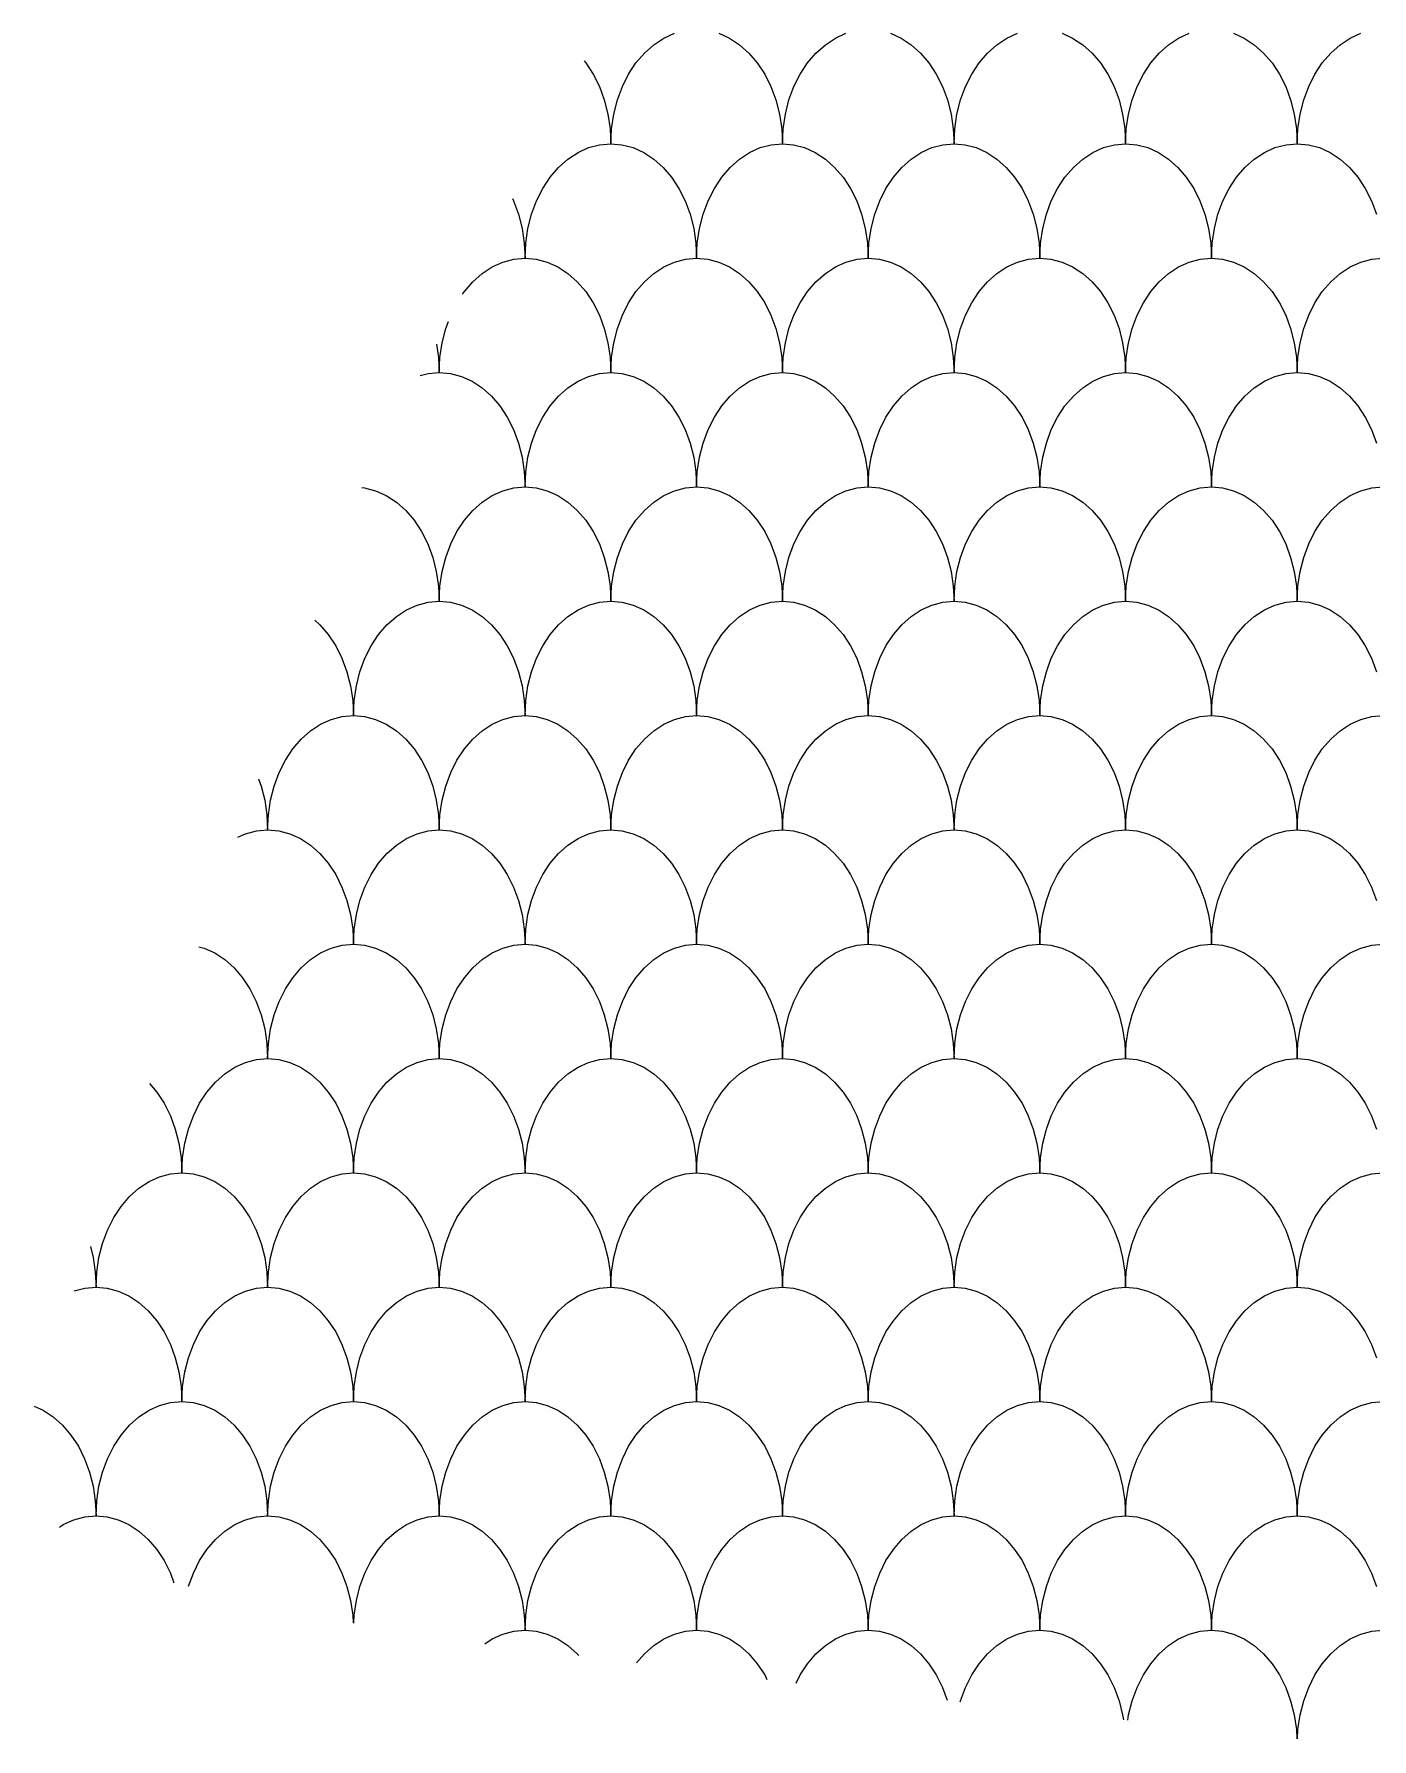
# Model space of a CAD drawing. Header units: millimetres. Extents: x -64 to 65, y -33 to 54.
# Drawn here: x -64.39 to -41, y -32 to -2.18 of the extents above; entities that cross this region are included whole.
import ezdxf

# ---------------------------------------------------------------- set-up
doc = ezdxf.new("R2010")
doc.units = ezdxf.units.MM

msp = doc.modelspace()

# ---------------------------------------------------------------- linework, layer by layer
for points in [[(-54.308, -4.096), (-54.296, -3.835), (-54.257, -3.578), (-54.194, -3.33), (-54.107, -3.096), (-53.998, -2.878), (-53.869, -2.682), (-53.722, -2.509), (-53.558, -2.364), (-53.382, -2.248), (-53.197, -2.164)], [(-52.42, -2.164), (-52.234, -2.248), (-52.058, -2.364), (-51.895, -2.509), (-51.748, -2.682), (-51.618, -2.878), (-51.509, -3.096), (-51.423, -3.33), (-51.36, -3.578), (-51.321, -3.835), (-51.308, -4.096)], [(-51.308, -4.096), (-51.296, -3.835), (-51.257, -3.578), (-51.194, -3.33), (-51.107, -3.096), (-50.998, -2.878), (-50.869, -2.682), (-50.722, -2.509), (-50.558, -2.364), (-50.382, -2.248), (-50.197, -2.164)], [(-49.42, -2.164), (-49.234, -2.248), (-49.058, -2.364), (-48.895, -2.509), (-48.748, -2.682), (-48.618, -2.878), (-48.509, -3.096), (-48.423, -3.33), (-48.36, -3.578), (-48.321, -3.835), (-48.308, -4.096)], [(-48.308, -4.096), (-48.296, -3.835), (-48.257, -3.578), (-48.194, -3.33), (-48.107, -3.096), (-47.998, -2.878), (-47.869, -2.682), (-47.722, -2.509), (-47.558, -2.364), (-47.382, -2.248), (-47.197, -2.164)], [(-46.42, -2.164), (-46.234, -2.248), (-46.058, -2.364), (-45.895, -2.509), (-45.748, -2.682), (-45.618, -2.878), (-45.509, -3.096), (-45.423, -3.33), (-45.36, -3.578), (-45.321, -3.835), (-45.308, -4.096)], [(-45.308, -4.096), (-45.296, -3.835), (-45.257, -3.578), (-45.194, -3.33), (-45.107, -3.096), (-44.998, -2.878), (-44.869, -2.682), (-44.722, -2.509), (-44.558, -2.364), (-44.382, -2.248), (-44.197, -2.164)], [(-43.42, -2.164), (-43.234, -2.248), (-43.058, -2.364), (-42.895, -2.509), (-42.748, -2.682), (-42.618, -2.878), (-42.509, -3.096), (-42.423, -3.33), (-42.36, -3.578), (-42.321, -3.835), (-42.308, -4.096)], [(-42.308, -4.096), (-42.296, -3.835), (-42.257, -3.578), (-42.194, -3.33), (-42.107, -3.096), (-41.998, -2.878), (-41.869, -2.682), (-41.722, -2.509), (-41.558, -2.364), (-41.382, -2.248), (-41.197, -2.164)], [(-54.776, -2.648), (-54.748, -2.682), (-54.618, -2.878), (-54.509, -3.096), (-54.423, -3.33), (-54.36, -3.578), (-54.321, -3.835), (-54.308, -4.096)], [(-55.808, -6.096), (-55.796, -5.835), (-55.757, -5.578), (-55.694, -5.33), (-55.607, -5.096), (-55.498, -4.878), (-55.369, -4.682), (-55.222, -4.509), (-55.058, -4.364), (-54.882, -4.248), (-54.697, -4.164), (-54.504, -4.113), (-54.308, -4.096), (-54.113, -4.113), (-53.92, -4.164), (-53.734, -4.248), (-53.558, -4.364), (-53.395, -4.509), (-53.248, -4.682), (-53.118, -4.878), (-53.009, -5.096), (-52.923, -5.33), (-52.86, -5.578), (-52.821, -5.835), (-52.808, -6.096)], [(-52.808, -6.096), (-52.796, -5.835), (-52.757, -5.578), (-52.694, -5.33), (-52.607, -5.096), (-52.498, -4.878), (-52.369, -4.682), (-52.222, -4.509), (-52.058, -4.364), (-51.882, -4.248), (-51.697, -4.164), (-51.504, -4.113), (-51.308, -4.096), (-51.113, -4.113), (-50.92, -4.164), (-50.734, -4.248), (-50.558, -4.364), (-50.395, -4.509), (-50.248, -4.682), (-50.118, -4.878), (-50.009, -5.096), (-49.923, -5.33), (-49.86, -5.578), (-49.821, -5.835), (-49.808, -6.096)], [(-49.808, -6.096), (-49.796, -5.835), (-49.757, -5.578), (-49.694, -5.33), (-49.607, -5.096), (-49.498, -4.878), (-49.369, -4.682), (-49.222, -4.509), (-49.058, -4.364), (-48.882, -4.248), (-48.697, -4.164), (-48.504, -4.113), (-48.308, -4.096), (-48.113, -4.113), (-47.92, -4.164), (-47.734, -4.248), (-47.558, -4.364), (-47.395, -4.509), (-47.248, -4.682), (-47.118, -4.878), (-47.009, -5.096), (-46.923, -5.33), (-46.86, -5.578), (-46.821, -5.835), (-46.808, -6.096)], [(-46.808, -6.096), (-46.796, -5.835), (-46.757, -5.578), (-46.694, -5.33), (-46.607, -5.096), (-46.498, -4.878), (-46.369, -4.682), (-46.222, -4.509), (-46.058, -4.364), (-45.882, -4.248), (-45.697, -4.164), (-45.504, -4.113), (-45.308, -4.096), (-45.113, -4.113), (-44.92, -4.164), (-44.734, -4.248), (-44.558, -4.364), (-44.395, -4.509), (-44.248, -4.682), (-44.118, -4.878), (-44.009, -5.096), (-43.923, -5.33), (-43.86, -5.578), (-43.821, -5.835), (-43.808, -6.096)], [(-43.808, -6.096), (-43.796, -5.835), (-43.757, -5.578), (-43.694, -5.33), (-43.607, -5.096), (-43.498, -4.878), (-43.369, -4.682), (-43.222, -4.509), (-43.058, -4.364), (-42.882, -4.248), (-42.697, -4.164), (-42.504, -4.113), (-42.308, -4.096), (-42.113, -4.113), (-41.92, -4.164), (-41.734, -4.248), (-41.558, -4.364), (-41.395, -4.509), (-41.248, -4.682), (-41.118, -4.878), (-41.009, -5.096), (-40.923, -5.33)], [(-56.029, -5.056), (-56.009, -5.096), (-55.923, -5.33), (-55.86, -5.578), (-55.821, -5.835), (-55.808, -6.096)], [(-56.9, -6.728), (-56.869, -6.682), (-56.722, -6.509), (-56.558, -6.364), (-56.382, -6.248), (-56.197, -6.164), (-56.004, -6.113), (-55.808, -6.096), (-55.613, -6.113), (-55.42, -6.164), (-55.234, -6.248), (-55.058, -6.364), (-54.895, -6.509), (-54.748, -6.682), (-54.618, -6.878), (-54.509, -7.096), (-54.423, -7.33), (-54.36, -7.578), (-54.321, -7.835), (-54.308, -8.096)], [(-54.308, -8.096), (-54.296, -7.835), (-54.257, -7.578), (-54.194, -7.33), (-54.107, -7.096), (-53.998, -6.878), (-53.869, -6.682), (-53.722, -6.509), (-53.558, -6.364), (-53.382, -6.248), (-53.197, -6.164), (-53.004, -6.113), (-52.808, -6.096), (-52.613, -6.113), (-52.42, -6.164), (-52.234, -6.248), (-52.058, -6.364), (-51.895, -6.509), (-51.748, -6.682), (-51.618, -6.878), (-51.509, -7.096), (-51.423, -7.33), (-51.36, -7.578), (-51.321, -7.835), (-51.308, -8.096)], [(-51.308, -8.096), (-51.296, -7.835), (-51.257, -7.578), (-51.194, -7.33), (-51.107, -7.096), (-50.998, -6.878), (-50.869, -6.682), (-50.722, -6.509), (-50.558, -6.364), (-50.382, -6.248), (-50.197, -6.164), (-50.004, -6.113), (-49.808, -6.096), (-49.613, -6.113), (-49.42, -6.164), (-49.234, -6.248), (-49.058, -6.364), (-48.895, -6.509), (-48.748, -6.682), (-48.618, -6.878), (-48.509, -7.096), (-48.423, -7.33), (-48.36, -7.578), (-48.321, -7.835), (-48.308, -8.096)], [(-48.308, -8.096), (-48.296, -7.835), (-48.257, -7.578), (-48.194, -7.33), (-48.107, -7.096), (-47.998, -6.878), (-47.869, -6.682), (-47.722, -6.509), (-47.558, -6.364), (-47.382, -6.248), (-47.197, -6.164), (-47.004, -6.113), (-46.808, -6.096), (-46.613, -6.113), (-46.42, -6.164), (-46.234, -6.248), (-46.058, -6.364), (-45.895, -6.509), (-45.748, -6.682), (-45.618, -6.878), (-45.509, -7.096), (-45.423, -7.33), (-45.36, -7.578), (-45.321, -7.835), (-45.308, -8.096)], [(-45.308, -8.096), (-45.296, -7.835), (-45.257, -7.578), (-45.194, -7.33), (-45.107, -7.096), (-44.998, -6.878), (-44.869, -6.682), (-44.722, -6.509), (-44.558, -6.364), (-44.382, -6.248), (-44.197, -6.164), (-44.004, -6.113), (-43.808, -6.096), (-43.613, -6.113), (-43.42, -6.164), (-43.234, -6.248), (-43.058, -6.364), (-42.895, -6.509), (-42.748, -6.682), (-42.618, -6.878), (-42.509, -7.096), (-42.423, -7.33), (-42.36, -7.578), (-42.321, -7.835), (-42.308, -8.096)], [(-42.308, -8.096), (-42.296, -7.835), (-42.257, -7.578), (-42.194, -7.33), (-42.107, -7.096), (-41.998, -6.878), (-41.869, -6.682), (-41.722, -6.509), (-41.558, -6.364), (-41.382, -6.248), (-41.197, -6.164), (-41.004, -6.113), (-40.808, -6.096)], [(-57.308, -8.096), (-57.296, -7.835), (-57.257, -7.578), (-57.194, -7.33), (-57.148, -7.205)], [(-57.356, -7.604), (-57.321, -7.835), (-57.308, -8.096)], [(-57.639, -8.149), (-57.504, -8.113), (-57.308, -8.096), (-57.113, -8.113), (-56.92, -8.164), (-56.734, -8.248), (-56.558, -8.364), (-56.395, -8.509), (-56.248, -8.682), (-56.118, -8.878), (-56.009, -9.096), (-55.923, -9.33), (-55.86, -9.578), (-55.821, -9.835), (-55.808, -10.096)], [(-55.808, -10.096), (-55.796, -9.835), (-55.757, -9.578), (-55.694, -9.33), (-55.607, -9.096), (-55.498, -8.878), (-55.369, -8.682), (-55.222, -8.509), (-55.058, -8.364), (-54.882, -8.248), (-54.697, -8.164), (-54.504, -8.113), (-54.308, -8.096), (-54.113, -8.113), (-53.92, -8.164), (-53.734, -8.248), (-53.558, -8.364), (-53.395, -8.509), (-53.248, -8.682), (-53.118, -8.878), (-53.009, -9.096), (-52.923, -9.33), (-52.86, -9.578), (-52.821, -9.835), (-52.808, -10.096)], [(-52.808, -10.096), (-52.796, -9.835), (-52.757, -9.578), (-52.694, -9.33), (-52.607, -9.096), (-52.498, -8.878), (-52.369, -8.682), (-52.222, -8.509), (-52.058, -8.364), (-51.882, -8.248), (-51.697, -8.164), (-51.504, -8.113), (-51.308, -8.096), (-51.113, -8.113), (-50.92, -8.164), (-50.734, -8.248), (-50.558, -8.364), (-50.395, -8.509), (-50.248, -8.682), (-50.118, -8.878), (-50.009, -9.096), (-49.923, -9.33), (-49.86, -9.578), (-49.821, -9.835), (-49.808, -10.096)], [(-49.808, -10.096), (-49.796, -9.835), (-49.757, -9.578), (-49.694, -9.33), (-49.607, -9.096), (-49.498, -8.878), (-49.369, -8.682), (-49.222, -8.509), (-49.058, -8.364), (-48.882, -8.248), (-48.697, -8.164), (-48.504, -8.113), (-48.308, -8.096), (-48.113, -8.113), (-47.92, -8.164), (-47.734, -8.248), (-47.558, -8.364), (-47.395, -8.509), (-47.248, -8.682), (-47.118, -8.878), (-47.009, -9.096), (-46.923, -9.33), (-46.86, -9.578), (-46.821, -9.835), (-46.808, -10.096)], [(-46.808, -10.096), (-46.796, -9.835), (-46.757, -9.578), (-46.694, -9.33), (-46.607, -9.096), (-46.498, -8.878), (-46.369, -8.682), (-46.222, -8.509), (-46.058, -8.364), (-45.882, -8.248), (-45.697, -8.164), (-45.504, -8.113), (-45.308, -8.096), (-45.113, -8.113), (-44.92, -8.164), (-44.734, -8.248), (-44.558, -8.364), (-44.395, -8.509), (-44.248, -8.682), (-44.118, -8.878), (-44.009, -9.096), (-43.923, -9.33), (-43.86, -9.578), (-43.821, -9.835), (-43.808, -10.096)], [(-43.808, -10.096), (-43.796, -9.835), (-43.757, -9.578), (-43.694, -9.33), (-43.607, -9.096), (-43.498, -8.878), (-43.369, -8.682), (-43.222, -8.509), (-43.058, -8.364), (-42.882, -8.248), (-42.697, -8.164), (-42.504, -8.113), (-42.308, -8.096), (-42.113, -8.113), (-41.92, -8.164), (-41.734, -8.248), (-41.558, -8.364), (-41.395, -8.509), (-41.248, -8.682), (-41.118, -8.878), (-41.009, -9.096), (-40.923, -9.33)], [(-58.659, -10.109), (-58.613, -10.113), (-58.42, -10.164), (-58.234, -10.248), (-58.058, -10.364), (-57.895, -10.509), (-57.748, -10.682), (-57.618, -10.878), (-57.509, -11.096), (-57.423, -11.33), (-57.36, -11.578), (-57.321, -11.835), (-57.308, -12.096)], [(-57.308, -12.096), (-57.296, -11.835), (-57.257, -11.578), (-57.194, -11.33), (-57.107, -11.096), (-56.998, -10.878), (-56.869, -10.682), (-56.722, -10.509), (-56.558, -10.364), (-56.382, -10.248), (-56.197, -10.164), (-56.004, -10.113), (-55.808, -10.096), (-55.613, -10.113), (-55.42, -10.164), (-55.234, -10.248), (-55.058, -10.364), (-54.895, -10.509), (-54.748, -10.682), (-54.618, -10.878), (-54.509, -11.096), (-54.423, -11.33), (-54.36, -11.578), (-54.321, -11.835), (-54.308, -12.096)], [(-54.308, -12.096), (-54.296, -11.835), (-54.257, -11.578), (-54.194, -11.33), (-54.107, -11.096), (-53.998, -10.878), (-53.869, -10.682), (-53.722, -10.509), (-53.558, -10.364), (-53.382, -10.248), (-53.197, -10.164), (-53.004, -10.113), (-52.808, -10.096), (-52.613, -10.113), (-52.42, -10.164), (-52.234, -10.248), (-52.058, -10.364), (-51.895, -10.509), (-51.748, -10.682), (-51.618, -10.878), (-51.509, -11.096), (-51.423, -11.33), (-51.36, -11.578), (-51.321, -11.835), (-51.308, -12.096)], [(-51.308, -12.096), (-51.296, -11.835), (-51.257, -11.578), (-51.194, -11.33), (-51.107, -11.096), (-50.998, -10.878), (-50.869, -10.682), (-50.722, -10.509), (-50.558, -10.364), (-50.382, -10.248), (-50.197, -10.164), (-50.004, -10.113), (-49.808, -10.096), (-49.613, -10.113), (-49.42, -10.164), (-49.234, -10.248), (-49.058, -10.364), (-48.895, -10.509), (-48.748, -10.682), (-48.618, -10.878), (-48.509, -11.096), (-48.423, -11.33), (-48.36, -11.578), (-48.321, -11.835), (-48.308, -12.096)], [(-48.308, -12.096), (-48.296, -11.835), (-48.257, -11.578), (-48.194, -11.33), (-48.107, -11.096), (-47.998, -10.878), (-47.869, -10.682), (-47.722, -10.509), (-47.558, -10.364), (-47.382, -10.248), (-47.197, -10.164), (-47.004, -10.113), (-46.808, -10.096), (-46.613, -10.113), (-46.42, -10.164), (-46.234, -10.248), (-46.058, -10.364), (-45.895, -10.509), (-45.748, -10.682), (-45.618, -10.878), (-45.509, -11.096), (-45.423, -11.33), (-45.36, -11.578), (-45.321, -11.835), (-45.308, -12.096)], [(-45.308, -12.096), (-45.296, -11.835), (-45.257, -11.578), (-45.194, -11.33), (-45.107, -11.096), (-44.998, -10.878), (-44.869, -10.682), (-44.722, -10.509), (-44.558, -10.364), (-44.382, -10.248), (-44.197, -10.164), (-44.004, -10.113), (-43.808, -10.096), (-43.613, -10.113), (-43.42, -10.164), (-43.234, -10.248), (-43.058, -10.364), (-42.895, -10.509), (-42.748, -10.682), (-42.618, -10.878), (-42.509, -11.096), (-42.423, -11.33), (-42.36, -11.578), (-42.321, -11.835), (-42.308, -12.096)], [(-42.308, -12.096), (-42.296, -11.835), (-42.257, -11.578), (-42.194, -11.33), (-42.107, -11.096), (-41.998, -10.878), (-41.869, -10.682), (-41.722, -10.509), (-41.558, -10.364), (-41.382, -10.248), (-41.197, -10.164), (-41.004, -10.113), (-40.808, -10.096)], [(-58.808, -14.096), (-58.796, -13.835), (-58.757, -13.578), (-58.694, -13.33), (-58.607, -13.096), (-58.498, -12.878), (-58.369, -12.682), (-58.222, -12.509), (-58.058, -12.364), (-57.882, -12.248), (-57.697, -12.164), (-57.504, -12.113), (-57.308, -12.096), (-57.113, -12.113), (-56.92, -12.164), (-56.734, -12.248), (-56.558, -12.364), (-56.395, -12.509), (-56.248, -12.682), (-56.118, -12.878), (-56.009, -13.096), (-55.923, -13.33), (-55.86, -13.578), (-55.821, -13.835), (-55.808, -14.096)], [(-55.808, -14.096), (-55.796, -13.835), (-55.757, -13.578), (-55.694, -13.33), (-55.607, -13.096), (-55.498, -12.878), (-55.369, -12.682), (-55.222, -12.509), (-55.058, -12.364), (-54.882, -12.248), (-54.697, -12.164), (-54.504, -12.113), (-54.308, -12.096), (-54.113, -12.113), (-53.92, -12.164), (-53.734, -12.248), (-53.558, -12.364), (-53.395, -12.509), (-53.248, -12.682), (-53.118, -12.878), (-53.009, -13.096), (-52.923, -13.33), (-52.86, -13.578), (-52.821, -13.835), (-52.808, -14.096)], [(-52.808, -14.096), (-52.796, -13.835), (-52.757, -13.578), (-52.694, -13.33), (-52.607, -13.096), (-52.498, -12.878), (-52.369, -12.682), (-52.222, -12.509), (-52.058, -12.364), (-51.882, -12.248), (-51.697, -12.164), (-51.504, -12.113), (-51.308, -12.096), (-51.113, -12.113), (-50.92, -12.164), (-50.734, -12.248), (-50.558, -12.364), (-50.395, -12.509), (-50.248, -12.682), (-50.118, -12.878), (-50.009, -13.096), (-49.923, -13.33), (-49.86, -13.578), (-49.821, -13.835), (-49.808, -14.096)], [(-49.808, -14.096), (-49.796, -13.835), (-49.757, -13.578), (-49.694, -13.33), (-49.607, -13.096), (-49.498, -12.878), (-49.369, -12.682), (-49.222, -12.509), (-49.058, -12.364), (-48.882, -12.248), (-48.697, -12.164), (-48.504, -12.113), (-48.308, -12.096), (-48.113, -12.113), (-47.92, -12.164), (-47.734, -12.248), (-47.558, -12.364), (-47.395, -12.509), (-47.248, -12.682), (-47.118, -12.878), (-47.009, -13.096), (-46.923, -13.33), (-46.86, -13.578), (-46.821, -13.835), (-46.808, -14.096)], [(-46.808, -14.096), (-46.796, -13.835), (-46.757, -13.578), (-46.694, -13.33), (-46.607, -13.096), (-46.498, -12.878), (-46.369, -12.682), (-46.222, -12.509), (-46.058, -12.364), (-45.882, -12.248), (-45.697, -12.164), (-45.504, -12.113), (-45.308, -12.096), (-45.113, -12.113), (-44.92, -12.164), (-44.734, -12.248), (-44.558, -12.364), (-44.395, -12.509), (-44.248, -12.682), (-44.118, -12.878), (-44.009, -13.096), (-43.923, -13.33), (-43.86, -13.578), (-43.821, -13.835), (-43.808, -14.096)], [(-43.808, -14.096), (-43.796, -13.835), (-43.757, -13.578), (-43.694, -13.33), (-43.607, -13.096), (-43.498, -12.878), (-43.369, -12.682), (-43.222, -12.509), (-43.058, -12.364), (-42.882, -12.248), (-42.697, -12.164), (-42.504, -12.113), (-42.308, -12.096), (-42.113, -12.113), (-41.92, -12.164), (-41.734, -12.248), (-41.558, -12.364), (-41.395, -12.509), (-41.248, -12.682), (-41.118, -12.878), (-41.009, -13.096), (-40.923, -13.33)], [(-59.486, -12.428), (-59.395, -12.509), (-59.248, -12.682), (-59.118, -12.878), (-59.009, -13.096), (-58.923, -13.33), (-58.86, -13.578), (-58.821, -13.835), (-58.808, -14.096)], [(-60.308, -16.096), (-60.296, -15.835), (-60.257, -15.578), (-60.194, -15.33), (-60.107, -15.096), (-59.998, -14.878), (-59.869, -14.682), (-59.722, -14.509), (-59.558, -14.364), (-59.382, -14.248), (-59.197, -14.164), (-59.004, -14.113), (-58.808, -14.096), (-58.613, -14.113), (-58.42, -14.164), (-58.234, -14.248), (-58.058, -14.364), (-57.895, -14.509), (-57.748, -14.682), (-57.618, -14.878), (-57.509, -15.096), (-57.423, -15.33), (-57.36, -15.578), (-57.321, -15.835), (-57.308, -16.096)], [(-57.308, -16.096), (-57.296, -15.835), (-57.257, -15.578), (-57.194, -15.33), (-57.107, -15.096), (-56.998, -14.878), (-56.869, -14.682), (-56.722, -14.509), (-56.558, -14.364), (-56.382, -14.248), (-56.197, -14.164), (-56.004, -14.113), (-55.808, -14.096), (-55.613, -14.113), (-55.42, -14.164), (-55.234, -14.248), (-55.058, -14.364), (-54.895, -14.509), (-54.748, -14.682), (-54.618, -14.878), (-54.509, -15.096), (-54.423, -15.33), (-54.36, -15.578), (-54.321, -15.835), (-54.308, -16.096)], [(-54.308, -16.096), (-54.296, -15.835), (-54.257, -15.578), (-54.194, -15.33), (-54.107, -15.096), (-53.998, -14.878), (-53.869, -14.682), (-53.722, -14.509), (-53.558, -14.364), (-53.382, -14.248), (-53.197, -14.164), (-53.004, -14.113), (-52.808, -14.096), (-52.613, -14.113), (-52.42, -14.164), (-52.234, -14.248), (-52.058, -14.364), (-51.895, -14.509), (-51.748, -14.682), (-51.618, -14.878), (-51.509, -15.096), (-51.423, -15.33), (-51.36, -15.578), (-51.321, -15.835), (-51.308, -16.096)], [(-51.308, -16.096), (-51.296, -15.835), (-51.257, -15.578), (-51.194, -15.33), (-51.107, -15.096), (-50.998, -14.878), (-50.869, -14.682), (-50.722, -14.509), (-50.558, -14.364), (-50.382, -14.248), (-50.197, -14.164), (-50.004, -14.113), (-49.808, -14.096), (-49.613, -14.113), (-49.42, -14.164), (-49.234, -14.248), (-49.058, -14.364), (-48.895, -14.509), (-48.748, -14.682), (-48.618, -14.878), (-48.509, -15.096), (-48.423, -15.33), (-48.36, -15.578), (-48.321, -15.835), (-48.308, -16.096)], [(-48.308, -16.096), (-48.296, -15.835), (-48.257, -15.578), (-48.194, -15.33), (-48.107, -15.096), (-47.998, -14.878), (-47.869, -14.682), (-47.722, -14.509), (-47.558, -14.364), (-47.382, -14.248), (-47.197, -14.164), (-47.004, -14.113), (-46.808, -14.096), (-46.613, -14.113), (-46.42, -14.164), (-46.234, -14.248), (-46.058, -14.364), (-45.895, -14.509), (-45.748, -14.682), (-45.618, -14.878), (-45.509, -15.096), (-45.423, -15.33), (-45.36, -15.578), (-45.321, -15.835), (-45.308, -16.096)], [(-45.308, -16.096), (-45.296, -15.835), (-45.257, -15.578), (-45.194, -15.33), (-45.107, -15.096), (-44.998, -14.878), (-44.869, -14.682), (-44.722, -14.509), (-44.558, -14.364), (-44.382, -14.248), (-44.197, -14.164), (-44.004, -14.113), (-43.808, -14.096), (-43.613, -14.113), (-43.42, -14.164), (-43.234, -14.248), (-43.058, -14.364), (-42.895, -14.509), (-42.748, -14.682), (-42.618, -14.878), (-42.509, -15.096), (-42.423, -15.33), (-42.36, -15.578), (-42.321, -15.835), (-42.308, -16.096)], [(-42.308, -16.096), (-42.296, -15.835), (-42.257, -15.578), (-42.194, -15.33), (-42.107, -15.096), (-41.998, -14.878), (-41.869, -14.682), (-41.722, -14.509), (-41.558, -14.364), (-41.382, -14.248), (-41.197, -14.164), (-41.004, -14.113), (-40.808, -14.096)], [(-60.47, -15.203), (-60.423, -15.33), (-60.36, -15.578), (-60.321, -15.835), (-60.308, -16.096)], [(-60.832, -16.225), (-60.697, -16.164), (-60.504, -16.113), (-60.308, -16.096), (-60.113, -16.113), (-59.92, -16.164), (-59.734, -16.248), (-59.558, -16.364), (-59.395, -16.509), (-59.248, -16.682), (-59.118, -16.878), (-59.009, -17.096), (-58.923, -17.33), (-58.86, -17.578), (-58.821, -17.835), (-58.808, -18.096)], [(-58.808, -18.096), (-58.796, -17.835), (-58.757, -17.578), (-58.694, -17.33), (-58.607, -17.096), (-58.498, -16.878), (-58.369, -16.682), (-58.222, -16.509), (-58.058, -16.364), (-57.882, -16.248), (-57.697, -16.164), (-57.504, -16.113), (-57.308, -16.096), (-57.113, -16.113), (-56.92, -16.164), (-56.734, -16.248), (-56.558, -16.364), (-56.395, -16.509), (-56.248, -16.682), (-56.118, -16.878), (-56.009, -17.096), (-55.923, -17.33), (-55.86, -17.578), (-55.821, -17.835), (-55.808, -18.096)], [(-55.808, -18.096), (-55.796, -17.835), (-55.757, -17.578), (-55.694, -17.33), (-55.607, -17.096), (-55.498, -16.878), (-55.369, -16.682), (-55.222, -16.509), (-55.058, -16.364), (-54.882, -16.248), (-54.697, -16.164), (-54.504, -16.113), (-54.308, -16.096), (-54.113, -16.113), (-53.92, -16.164), (-53.734, -16.248), (-53.558, -16.364), (-53.395, -16.509), (-53.248, -16.682), (-53.118, -16.878), (-53.009, -17.096), (-52.923, -17.33), (-52.86, -17.578), (-52.821, -17.835), (-52.808, -18.096)], [(-52.808, -18.096), (-52.796, -17.835), (-52.757, -17.578), (-52.694, -17.33), (-52.607, -17.096), (-52.498, -16.878), (-52.369, -16.682), (-52.222, -16.509), (-52.058, -16.364), (-51.882, -16.248), (-51.697, -16.164), (-51.504, -16.113), (-51.308, -16.096), (-51.113, -16.113), (-50.92, -16.164), (-50.734, -16.248), (-50.558, -16.364), (-50.395, -16.509), (-50.248, -16.682), (-50.118, -16.878), (-50.009, -17.096), (-49.923, -17.33), (-49.86, -17.578), (-49.821, -17.835), (-49.808, -18.096)], [(-49.808, -18.096), (-49.796, -17.835), (-49.757, -17.578), (-49.694, -17.33), (-49.607, -17.096), (-49.498, -16.878), (-49.369, -16.682), (-49.222, -16.509), (-49.058, -16.364), (-48.882, -16.248), (-48.697, -16.164), (-48.504, -16.113), (-48.308, -16.096), (-48.113, -16.113), (-47.92, -16.164), (-47.734, -16.248), (-47.558, -16.364), (-47.395, -16.509), (-47.248, -16.682), (-47.118, -16.878), (-47.009, -17.096), (-46.923, -17.33), (-46.86, -17.578), (-46.821, -17.835), (-46.808, -18.096)], [(-46.808, -18.096), (-46.796, -17.835), (-46.757, -17.578), (-46.694, -17.33), (-46.607, -17.096), (-46.498, -16.878), (-46.369, -16.682), (-46.222, -16.509), (-46.058, -16.364), (-45.882, -16.248), (-45.697, -16.164), (-45.504, -16.113), (-45.308, -16.096), (-45.113, -16.113), (-44.92, -16.164), (-44.734, -16.248), (-44.558, -16.364), (-44.395, -16.509), (-44.248, -16.682), (-44.118, -16.878), (-44.009, -17.096), (-43.923, -17.33), (-43.86, -17.578), (-43.821, -17.835), (-43.808, -18.096)], [(-43.808, -18.096), (-43.796, -17.835), (-43.757, -17.578), (-43.694, -17.33), (-43.607, -17.096), (-43.498, -16.878), (-43.369, -16.682), (-43.222, -16.509), (-43.058, -16.364), (-42.882, -16.248), (-42.697, -16.164), (-42.504, -16.113), (-42.308, -16.096), (-42.113, -16.113), (-41.92, -16.164), (-41.734, -16.248), (-41.558, -16.364), (-41.395, -16.509), (-41.248, -16.682), (-41.118, -16.878), (-41.009, -17.096), (-40.923, -17.33)], [(-61.51, -18.14), (-61.42, -18.164), (-61.234, -18.248), (-61.058, -18.364), (-60.895, -18.509), (-60.748, -18.682), (-60.618, -18.878), (-60.509, -19.096), (-60.423, -19.33), (-60.36, -19.578), (-60.321, -19.835), (-60.308, -20.096)], [(-60.308, -20.096), (-60.296, -19.835), (-60.257, -19.578), (-60.194, -19.33), (-60.107, -19.096), (-59.998, -18.878), (-59.869, -18.682), (-59.722, -18.509), (-59.558, -18.364), (-59.382, -18.248), (-59.197, -18.164), (-59.004, -18.113), (-58.808, -18.096), (-58.613, -18.113), (-58.42, -18.164), (-58.234, -18.248), (-58.058, -18.364), (-57.895, -18.509), (-57.748, -18.682), (-57.618, -18.878), (-57.509, -19.096), (-57.423, -19.33), (-57.36, -19.578), (-57.321, -19.835), (-57.308, -20.096)], [(-57.308, -20.096), (-57.296, -19.835), (-57.257, -19.578), (-57.194, -19.33), (-57.107, -19.096), (-56.998, -18.878), (-56.869, -18.682), (-56.722, -18.509), (-56.558, -18.364), (-56.382, -18.248), (-56.197, -18.164), (-56.004, -18.113), (-55.808, -18.096), (-55.613, -18.113), (-55.42, -18.164), (-55.234, -18.248), (-55.058, -18.364), (-54.895, -18.509), (-54.748, -18.682), (-54.618, -18.878), (-54.509, -19.096), (-54.423, -19.33), (-54.36, -19.578), (-54.321, -19.835), (-54.308, -20.096)], [(-54.308, -20.096), (-54.296, -19.835), (-54.257, -19.578), (-54.194, -19.33), (-54.107, -19.096), (-53.998, -18.878), (-53.869, -18.682), (-53.722, -18.509), (-53.558, -18.364), (-53.382, -18.248), (-53.197, -18.164), (-53.004, -18.113), (-52.808, -18.096), (-52.613, -18.113), (-52.42, -18.164), (-52.234, -18.248), (-52.058, -18.364), (-51.895, -18.509), (-51.748, -18.682), (-51.618, -18.878), (-51.509, -19.096), (-51.423, -19.33), (-51.36, -19.578), (-51.321, -19.835), (-51.308, -20.096)], [(-51.308, -20.096), (-51.296, -19.835), (-51.257, -19.578), (-51.194, -19.33), (-51.107, -19.096), (-50.998, -18.878), (-50.869, -18.682), (-50.722, -18.509), (-50.558, -18.364), (-50.382, -18.248), (-50.197, -18.164), (-50.004, -18.113), (-49.808, -18.096), (-49.613, -18.113), (-49.42, -18.164), (-49.234, -18.248), (-49.058, -18.364), (-48.895, -18.509), (-48.748, -18.682), (-48.618, -18.878), (-48.509, -19.096), (-48.423, -19.33), (-48.36, -19.578), (-48.321, -19.835), (-48.308, -20.096)], [(-48.308, -20.096), (-48.296, -19.835), (-48.257, -19.578), (-48.194, -19.33), (-48.107, -19.096), (-47.998, -18.878), (-47.869, -18.682), (-47.722, -18.509), (-47.558, -18.364), (-47.382, -18.248), (-47.197, -18.164), (-47.004, -18.113), (-46.808, -18.096), (-46.613, -18.113), (-46.42, -18.164), (-46.234, -18.248), (-46.058, -18.364), (-45.895, -18.509), (-45.748, -18.682), (-45.618, -18.878), (-45.509, -19.096), (-45.423, -19.33), (-45.36, -19.578), (-45.321, -19.835), (-45.308, -20.096)], [(-45.308, -20.096), (-45.296, -19.835), (-45.257, -19.578), (-45.194, -19.33), (-45.107, -19.096), (-44.998, -18.878), (-44.869, -18.682), (-44.722, -18.509), (-44.558, -18.364), (-44.382, -18.248), (-44.197, -18.164), (-44.004, -18.113), (-43.808, -18.096), (-43.613, -18.113), (-43.42, -18.164), (-43.234, -18.248), (-43.058, -18.364), (-42.895, -18.509), (-42.748, -18.682), (-42.618, -18.878), (-42.509, -19.096), (-42.423, -19.33), (-42.36, -19.578), (-42.321, -19.835), (-42.308, -20.096)], [(-42.308, -20.096), (-42.296, -19.835), (-42.257, -19.578), (-42.194, -19.33), (-42.107, -19.096), (-41.998, -18.878), (-41.869, -18.682), (-41.722, -18.509), (-41.558, -18.364), (-41.382, -18.248), (-41.197, -18.164), (-41.004, -18.113), (-40.808, -18.096)], [(-61.808, -22.096), (-61.796, -21.835), (-61.757, -21.578), (-61.694, -21.33), (-61.607, -21.096), (-61.498, -20.878), (-61.369, -20.682), (-61.222, -20.509), (-61.058, -20.364), (-60.882, -20.248), (-60.697, -20.164), (-60.504, -20.113), (-60.308, -20.096), (-60.113, -20.113), (-59.92, -20.164), (-59.734, -20.248), (-59.558, -20.364), (-59.395, -20.509), (-59.248, -20.682), (-59.118, -20.878), (-59.009, -21.096), (-58.923, -21.33), (-58.86, -21.578), (-58.821, -21.835), (-58.808, -22.096)], [(-58.808, -22.096), (-58.796, -21.835), (-58.757, -21.578), (-58.694, -21.33), (-58.607, -21.096), (-58.498, -20.878), (-58.369, -20.682), (-58.222, -20.509), (-58.058, -20.364), (-57.882, -20.248), (-57.697, -20.164), (-57.504, -20.113), (-57.308, -20.096), (-57.113, -20.113), (-56.92, -20.164), (-56.734, -20.248), (-56.558, -20.364), (-56.395, -20.509), (-56.248, -20.682), (-56.118, -20.878), (-56.009, -21.096), (-55.923, -21.33), (-55.86, -21.578), (-55.821, -21.835), (-55.808, -22.096)], [(-55.808, -22.096), (-55.796, -21.835), (-55.757, -21.578), (-55.694, -21.33), (-55.607, -21.096), (-55.498, -20.878), (-55.369, -20.682), (-55.222, -20.509), (-55.058, -20.364), (-54.882, -20.248), (-54.697, -20.164), (-54.504, -20.113), (-54.308, -20.096), (-54.113, -20.113), (-53.92, -20.164), (-53.734, -20.248), (-53.558, -20.364), (-53.395, -20.509), (-53.248, -20.682), (-53.118, -20.878), (-53.009, -21.096), (-52.923, -21.33), (-52.86, -21.578), (-52.821, -21.835), (-52.808, -22.096)], [(-52.808, -22.096), (-52.796, -21.835), (-52.757, -21.578), (-52.694, -21.33), (-52.607, -21.096), (-52.498, -20.878), (-52.369, -20.682), (-52.222, -20.509), (-52.058, -20.364), (-51.882, -20.248), (-51.697, -20.164), (-51.504, -20.113), (-51.308, -20.096), (-51.113, -20.113), (-50.92, -20.164), (-50.734, -20.248), (-50.558, -20.364), (-50.395, -20.509), (-50.248, -20.682), (-50.118, -20.878), (-50.009, -21.096), (-49.923, -21.33), (-49.86, -21.578), (-49.821, -21.835), (-49.808, -22.096)], [(-49.808, -22.096), (-49.796, -21.835), (-49.757, -21.578), (-49.694, -21.33), (-49.607, -21.096), (-49.498, -20.878), (-49.369, -20.682), (-49.222, -20.509), (-49.058, -20.364), (-48.882, -20.248), (-48.697, -20.164), (-48.504, -20.113), (-48.308, -20.096), (-48.113, -20.113), (-47.92, -20.164), (-47.734, -20.248), (-47.558, -20.364), (-47.395, -20.509), (-47.248, -20.682), (-47.118, -20.878), (-47.009, -21.096), (-46.923, -21.33), (-46.86, -21.578), (-46.821, -21.835), (-46.808, -22.096)], [(-46.808, -22.096), (-46.796, -21.835), (-46.757, -21.578), (-46.694, -21.33), (-46.607, -21.096), (-46.498, -20.878), (-46.369, -20.682), (-46.222, -20.509), (-46.058, -20.364), (-45.882, -20.248), (-45.697, -20.164), (-45.504, -20.113), (-45.308, -20.096), (-45.113, -20.113), (-44.92, -20.164), (-44.734, -20.248), (-44.558, -20.364), (-44.395, -20.509), (-44.248, -20.682), (-44.118, -20.878), (-44.009, -21.096), (-43.923, -21.33), (-43.86, -21.578), (-43.821, -21.835), (-43.808, -22.096)], [(-43.808, -22.096), (-43.796, -21.835), (-43.757, -21.578), (-43.694, -21.33), (-43.607, -21.096), (-43.498, -20.878), (-43.369, -20.682), (-43.222, -20.509), (-43.058, -20.364), (-42.882, -20.248), (-42.697, -20.164), (-42.504, -20.113), (-42.308, -20.096), (-42.113, -20.113), (-41.92, -20.164), (-41.734, -20.248), (-41.558, -20.364), (-41.395, -20.509), (-41.248, -20.682), (-41.118, -20.878), (-41.009, -21.096), (-40.923, -21.33)], [(-62.375, -20.533), (-62.248, -20.682), (-62.118, -20.878), (-62.009, -21.096), (-61.923, -21.33), (-61.86, -21.578), (-61.821, -21.835), (-61.808, -22.096)], [(-63.308, -24.096), (-63.296, -23.835), (-63.257, -23.578), (-63.194, -23.33), (-63.107, -23.096), (-62.998, -22.878), (-62.869, -22.682), (-62.722, -22.509), (-62.558, -22.364), (-62.382, -22.248), (-62.197, -22.164), (-62.004, -22.113), (-61.808, -22.096), (-61.613, -22.113), (-61.42, -22.164), (-61.234, -22.248), (-61.058, -22.364), (-60.895, -22.509), (-60.748, -22.682), (-60.618, -22.878), (-60.509, -23.096), (-60.423, -23.33), (-60.36, -23.578), (-60.321, -23.835), (-60.308, -24.096)], [(-60.308, -24.096), (-60.296, -23.835), (-60.257, -23.578), (-60.194, -23.33), (-60.107, -23.096), (-59.998, -22.878), (-59.869, -22.682), (-59.722, -22.509), (-59.558, -22.364), (-59.382, -22.248), (-59.197, -22.164), (-59.004, -22.113), (-58.808, -22.096), (-58.613, -22.113), (-58.42, -22.164), (-58.234, -22.248), (-58.058, -22.364), (-57.895, -22.509), (-57.748, -22.682), (-57.618, -22.878), (-57.509, -23.096), (-57.423, -23.33), (-57.36, -23.578), (-57.321, -23.835), (-57.308, -24.096)], [(-57.308, -24.096), (-57.296, -23.835), (-57.257, -23.578), (-57.194, -23.33), (-57.107, -23.096), (-56.998, -22.878), (-56.869, -22.682), (-56.722, -22.509), (-56.558, -22.364), (-56.382, -22.248), (-56.197, -22.164), (-56.004, -22.113), (-55.808, -22.096), (-55.613, -22.113), (-55.42, -22.164), (-55.234, -22.248), (-55.058, -22.364), (-54.895, -22.509), (-54.748, -22.682), (-54.618, -22.878), (-54.509, -23.096), (-54.423, -23.33), (-54.36, -23.578), (-54.321, -23.835), (-54.308, -24.096)], [(-54.308, -24.096), (-54.296, -23.835), (-54.257, -23.578), (-54.194, -23.33), (-54.107, -23.096), (-53.998, -22.878), (-53.869, -22.682), (-53.722, -22.509), (-53.558, -22.364), (-53.382, -22.248), (-53.197, -22.164), (-53.004, -22.113), (-52.808, -22.096), (-52.613, -22.113), (-52.42, -22.164), (-52.234, -22.248), (-52.058, -22.364), (-51.895, -22.509), (-51.748, -22.682), (-51.618, -22.878), (-51.509, -23.096), (-51.423, -23.33), (-51.36, -23.578), (-51.321, -23.835), (-51.308, -24.096)], [(-51.308, -24.096), (-51.296, -23.835), (-51.257, -23.578), (-51.194, -23.33), (-51.107, -23.096), (-50.998, -22.878), (-50.869, -22.682), (-50.722, -22.509), (-50.558, -22.364), (-50.382, -22.248), (-50.197, -22.164), (-50.004, -22.113), (-49.808, -22.096), (-49.613, -22.113), (-49.42, -22.164), (-49.234, -22.248), (-49.058, -22.364), (-48.895, -22.509), (-48.748, -22.682), (-48.618, -22.878), (-48.509, -23.096), (-48.423, -23.33), (-48.36, -23.578), (-48.321, -23.835), (-48.308, -24.096)], [(-48.308, -24.096), (-48.296, -23.835), (-48.257, -23.578), (-48.194, -23.33), (-48.107, -23.096), (-47.998, -22.878), (-47.869, -22.682), (-47.722, -22.509), (-47.558, -22.364), (-47.382, -22.248), (-47.197, -22.164), (-47.004, -22.113), (-46.808, -22.096), (-46.613, -22.113), (-46.42, -22.164), (-46.234, -22.248), (-46.058, -22.364), (-45.895, -22.509), (-45.748, -22.682), (-45.618, -22.878), (-45.509, -23.096), (-45.423, -23.33), (-45.36, -23.578), (-45.321, -23.835), (-45.308, -24.096)], [(-45.308, -24.096), (-45.296, -23.835), (-45.257, -23.578), (-45.194, -23.33), (-45.107, -23.096), (-44.998, -22.878), (-44.869, -22.682), (-44.722, -22.509), (-44.558, -22.364), (-44.382, -22.248), (-44.197, -22.164), (-44.004, -22.113), (-43.808, -22.096), (-43.613, -22.113), (-43.42, -22.164), (-43.234, -22.248), (-43.058, -22.364), (-42.895, -22.509), (-42.748, -22.682), (-42.618, -22.878), (-42.509, -23.096), (-42.423, -23.33), (-42.36, -23.578), (-42.321, -23.835), (-42.308, -24.096)], [(-42.308, -24.096), (-42.296, -23.835), (-42.257, -23.578), (-42.194, -23.33), (-42.107, -23.096), (-41.998, -22.878), (-41.869, -22.682), (-41.722, -22.509), (-41.558, -22.364), (-41.382, -22.248), (-41.197, -22.164), (-41.004, -22.113), (-40.808, -22.096)], [(-63.408, -23.386), (-63.36, -23.578), (-63.321, -23.835), (-63.308, -24.096)], [(-63.689, -24.162), (-63.504, -24.113), (-63.308, -24.096), (-63.113, -24.113), (-62.92, -24.164), (-62.734, -24.248), (-62.558, -24.364), (-62.395, -24.509), (-62.248, -24.682), (-62.118, -24.878), (-62.009, -25.096), (-61.923, -25.33), (-61.86, -25.578), (-61.821, -25.835), (-61.808, -26.096)], [(-61.808, -26.096), (-61.796, -25.835), (-61.757, -25.578), (-61.694, -25.33), (-61.607, -25.096), (-61.498, -24.878), (-61.369, -24.682), (-61.222, -24.509), (-61.058, -24.364), (-60.882, -24.248), (-60.697, -24.164), (-60.504, -24.113), (-60.308, -24.096), (-60.113, -24.113), (-59.92, -24.164), (-59.734, -24.248), (-59.558, -24.364), (-59.395, -24.509), (-59.248, -24.682), (-59.118, -24.878), (-59.009, -25.096), (-58.923, -25.33), (-58.86, -25.578), (-58.821, -25.835), (-58.808, -26.096)], [(-58.808, -26.096), (-58.796, -25.835), (-58.757, -25.578), (-58.694, -25.33), (-58.607, -25.096), (-58.498, -24.878), (-58.369, -24.682), (-58.222, -24.509), (-58.058, -24.364), (-57.882, -24.248), (-57.697, -24.164), (-57.504, -24.113), (-57.308, -24.096), (-57.113, -24.113), (-56.92, -24.164), (-56.734, -24.248), (-56.558, -24.364), (-56.395, -24.509), (-56.248, -24.682), (-56.118, -24.878), (-56.009, -25.096), (-55.923, -25.33), (-55.86, -25.578), (-55.821, -25.835), (-55.808, -26.096)], [(-55.808, -26.096), (-55.796, -25.835), (-55.757, -25.578), (-55.694, -25.33), (-55.607, -25.096), (-55.498, -24.878), (-55.369, -24.682), (-55.222, -24.509), (-55.058, -24.364), (-54.882, -24.248), (-54.697, -24.164), (-54.504, -24.113), (-54.308, -24.096), (-54.113, -24.113), (-53.92, -24.164), (-53.734, -24.248), (-53.558, -24.364), (-53.395, -24.509), (-53.248, -24.682), (-53.118, -24.878), (-53.009, -25.096), (-52.923, -25.33), (-52.86, -25.578), (-52.821, -25.835), (-52.808, -26.096)], [(-52.808, -26.096), (-52.796, -25.835), (-52.757, -25.578), (-52.694, -25.33), (-52.607, -25.096), (-52.498, -24.878), (-52.369, -24.682), (-52.222, -24.509), (-52.058, -24.364), (-51.882, -24.248), (-51.697, -24.164), (-51.504, -24.113), (-51.308, -24.096), (-51.113, -24.113), (-50.92, -24.164), (-50.734, -24.248), (-50.558, -24.364), (-50.395, -24.509), (-50.248, -24.682), (-50.118, -24.878), (-50.009, -25.096), (-49.923, -25.33), (-49.86, -25.578), (-49.821, -25.835), (-49.808, -26.096)], [(-49.808, -26.096), (-49.796, -25.835), (-49.757, -25.578), (-49.694, -25.33), (-49.607, -25.096), (-49.498, -24.878), (-49.369, -24.682), (-49.222, -24.509), (-49.058, -24.364), (-48.882, -24.248), (-48.697, -24.164), (-48.504, -24.113), (-48.308, -24.096), (-48.113, -24.113), (-47.92, -24.164), (-47.734, -24.248), (-47.558, -24.364), (-47.395, -24.509), (-47.248, -24.682), (-47.118, -24.878), (-47.009, -25.096), (-46.923, -25.33), (-46.86, -25.578), (-46.821, -25.835), (-46.808, -26.096)], [(-46.808, -26.096), (-46.796, -25.835), (-46.757, -25.578), (-46.694, -25.33), (-46.607, -25.096), (-46.498, -24.878), (-46.369, -24.682), (-46.222, -24.509), (-46.058, -24.364), (-45.882, -24.248), (-45.697, -24.164), (-45.504, -24.113), (-45.308, -24.096), (-45.113, -24.113), (-44.92, -24.164), (-44.734, -24.248), (-44.558, -24.364), (-44.395, -24.509), (-44.248, -24.682), (-44.118, -24.878), (-44.009, -25.096), (-43.923, -25.33), (-43.86, -25.578), (-43.821, -25.835), (-43.808, -26.096)], [(-43.808, -26.096), (-43.796, -25.835), (-43.757, -25.578), (-43.694, -25.33), (-43.607, -25.096), (-43.498, -24.878), (-43.369, -24.682), (-43.222, -24.509), (-43.058, -24.364), (-42.882, -24.248), (-42.697, -24.164), (-42.504, -24.113), (-42.308, -24.096), (-42.113, -24.113), (-41.92, -24.164), (-41.734, -24.248), (-41.558, -24.364), (-41.395, -24.509), (-41.248, -24.682), (-41.118, -24.878), (-41.009, -25.096), (-40.923, -25.33)], [(-64.391, -26.177), (-64.234, -26.248), (-64.058, -26.364), (-63.895, -26.509), (-63.748, -26.682), (-63.618, -26.878), (-63.509, -27.096), (-63.423, -27.33), (-63.36, -27.578), (-63.321, -27.835), (-63.308, -28.096)], [(-63.308, -28.096), (-63.296, -27.835), (-63.257, -27.578), (-63.194, -27.33), (-63.107, -27.096), (-62.998, -26.878), (-62.869, -26.682), (-62.722, -26.509), (-62.558, -26.364), (-62.382, -26.248), (-62.197, -26.164), (-62.004, -26.113), (-61.808, -26.096), (-61.613, -26.113), (-61.42, -26.164), (-61.234, -26.248), (-61.058, -26.364), (-60.895, -26.509), (-60.748, -26.682), (-60.618, -26.878), (-60.509, -27.096), (-60.423, -27.33), (-60.36, -27.578), (-60.321, -27.835), (-60.308, -28.096)], [(-60.308, -28.096), (-60.296, -27.835), (-60.257, -27.578), (-60.194, -27.33), (-60.107, -27.096), (-59.998, -26.878), (-59.869, -26.682), (-59.722, -26.509), (-59.558, -26.364), (-59.382, -26.248), (-59.197, -26.164), (-59.004, -26.113), (-58.808, -26.096), (-58.613, -26.113), (-58.42, -26.164), (-58.234, -26.248), (-58.058, -26.364), (-57.895, -26.509), (-57.748, -26.682), (-57.618, -26.878), (-57.509, -27.096), (-57.423, -27.33), (-57.36, -27.578), (-57.321, -27.835), (-57.308, -28.096)], [(-57.308, -28.096), (-57.296, -27.835), (-57.257, -27.578), (-57.194, -27.33), (-57.107, -27.096), (-56.998, -26.878), (-56.869, -26.682), (-56.722, -26.509), (-56.558, -26.364), (-56.382, -26.248), (-56.197, -26.164), (-56.004, -26.113), (-55.808, -26.096), (-55.613, -26.113), (-55.42, -26.164), (-55.234, -26.248), (-55.058, -26.364), (-54.895, -26.509), (-54.748, -26.682), (-54.618, -26.878), (-54.509, -27.096), (-54.423, -27.33), (-54.36, -27.578), (-54.321, -27.835), (-54.308, -28.096)], [(-54.308, -28.096), (-54.296, -27.835), (-54.257, -27.578), (-54.194, -27.33), (-54.107, -27.096), (-53.998, -26.878), (-53.869, -26.682), (-53.722, -26.509), (-53.558, -26.364), (-53.382, -26.248), (-53.197, -26.164), (-53.004, -26.113), (-52.808, -26.096), (-52.613, -26.113), (-52.42, -26.164), (-52.234, -26.248), (-52.058, -26.364), (-51.895, -26.509), (-51.748, -26.682), (-51.618, -26.878), (-51.509, -27.096), (-51.423, -27.33), (-51.36, -27.578), (-51.321, -27.835), (-51.308, -28.096)], [(-51.308, -28.096), (-51.296, -27.835), (-51.257, -27.578), (-51.194, -27.33), (-51.107, -27.096), (-50.998, -26.878), (-50.869, -26.682), (-50.722, -26.509), (-50.558, -26.364), (-50.382, -26.248), (-50.197, -26.164), (-50.004, -26.113), (-49.808, -26.096), (-49.613, -26.113), (-49.42, -26.164), (-49.234, -26.248), (-49.058, -26.364), (-48.895, -26.509), (-48.748, -26.682), (-48.618, -26.878), (-48.509, -27.096), (-48.423, -27.33), (-48.36, -27.578), (-48.321, -27.835), (-48.308, -28.096)], [(-48.308, -28.096), (-48.296, -27.835), (-48.257, -27.578), (-48.194, -27.33), (-48.107, -27.096), (-47.998, -26.878), (-47.869, -26.682), (-47.722, -26.509), (-47.558, -26.364), (-47.382, -26.248), (-47.197, -26.164), (-47.004, -26.113), (-46.808, -26.096), (-46.613, -26.113), (-46.42, -26.164), (-46.234, -26.248), (-46.058, -26.364), (-45.895, -26.509), (-45.748, -26.682), (-45.618, -26.878), (-45.509, -27.096), (-45.423, -27.33), (-45.36, -27.578), (-45.321, -27.835), (-45.308, -28.096)], [(-45.308, -28.096), (-45.296, -27.835), (-45.257, -27.578), (-45.194, -27.33), (-45.107, -27.096), (-44.998, -26.878), (-44.869, -26.682), (-44.722, -26.509), (-44.558, -26.364), (-44.382, -26.248), (-44.197, -26.164), (-44.004, -26.113), (-43.808, -26.096), (-43.613, -26.113), (-43.42, -26.164), (-43.234, -26.248), (-43.058, -26.364), (-42.895, -26.509), (-42.748, -26.682), (-42.618, -26.878), (-42.509, -27.096), (-42.423, -27.33), (-42.36, -27.578), (-42.321, -27.835), (-42.308, -28.096)], [(-42.308, -28.096), (-42.296, -27.835), (-42.257, -27.578), (-42.194, -27.33), (-42.107, -27.096), (-41.998, -26.878), (-41.869, -26.682), (-41.722, -26.509), (-41.558, -26.364), (-41.382, -26.248), (-41.197, -26.164), (-41.004, -26.113), (-40.808, -26.096)], [(-63.947, -28.291), (-63.882, -28.248), (-63.697, -28.164), (-63.504, -28.113), (-63.308, -28.096), (-63.113, -28.113), (-62.92, -28.164), (-62.734, -28.248), (-62.558, -28.364), (-62.395, -28.509), (-62.248, -28.682), (-62.118, -28.878), (-62.009, -29.096), (-61.946, -29.267)], [(-61.692, -29.324), (-61.607, -29.096), (-61.498, -28.878), (-61.369, -28.682), (-61.222, -28.509), (-61.058, -28.364), (-60.882, -28.248), (-60.697, -28.164), (-60.504, -28.113), (-60.308, -28.096), (-60.113, -28.113), (-59.92, -28.164), (-59.734, -28.248), (-59.558, -28.364), (-59.395, -28.509), (-59.248, -28.682), (-59.118, -28.878), (-59.009, -29.096), (-58.923, -29.33), (-58.86, -29.578), (-58.821, -29.835), (-58.815, -29.969)], [(-58.802, -29.971), (-58.796, -29.835), (-58.757, -29.578), (-58.694, -29.33), (-58.607, -29.096), (-58.498, -28.878), (-58.369, -28.682), (-58.222, -28.509), (-58.058, -28.364), (-57.882, -28.248), (-57.697, -28.164), (-57.504, -28.113), (-57.308, -28.096), (-57.113, -28.113), (-56.92, -28.164), (-56.734, -28.248), (-56.558, -28.364), (-56.395, -28.509), (-56.248, -28.682), (-56.118, -28.878), (-56.009, -29.096), (-55.923, -29.33), (-55.86, -29.578), (-55.821, -29.835), (-55.808, -30.096)], [(-55.808, -30.096), (-55.796, -29.835), (-55.757, -29.578), (-55.694, -29.33), (-55.607, -29.096), (-55.498, -28.878), (-55.369, -28.682), (-55.222, -28.509), (-55.058, -28.364), (-54.882, -28.248), (-54.697, -28.164), (-54.504, -28.113), (-54.308, -28.096), (-54.113, -28.113), (-53.92, -28.164), (-53.734, -28.248), (-53.558, -28.364), (-53.395, -28.509), (-53.248, -28.682), (-53.118, -28.878), (-53.009, -29.096), (-52.923, -29.33), (-52.86, -29.578), (-52.821, -29.835), (-52.808, -30.096)], [(-52.808, -30.096), (-52.796, -29.835), (-52.757, -29.578), (-52.694, -29.33), (-52.607, -29.096), (-52.498, -28.878), (-52.369, -28.682), (-52.222, -28.509), (-52.058, -28.364), (-51.882, -28.248), (-51.697, -28.164), (-51.504, -28.113), (-51.308, -28.096), (-51.113, -28.113), (-50.92, -28.164), (-50.734, -28.248), (-50.558, -28.364), (-50.395, -28.509), (-50.248, -28.682), (-50.118, -28.878), (-50.009, -29.096), (-49.923, -29.33), (-49.86, -29.578), (-49.821, -29.835), (-49.808, -30.096)], [(-49.808, -30.096), (-49.796, -29.835), (-49.757, -29.578), (-49.694, -29.33), (-49.607, -29.096), (-49.498, -28.878), (-49.369, -28.682), (-49.222, -28.509), (-49.058, -28.364), (-48.882, -28.248), (-48.697, -28.164), (-48.504, -28.113), (-48.308, -28.096), (-48.113, -28.113), (-47.92, -28.164), (-47.734, -28.248), (-47.558, -28.364), (-47.395, -28.509), (-47.248, -28.682), (-47.118, -28.878), (-47.009, -29.096), (-46.923, -29.33), (-46.86, -29.578), (-46.821, -29.835), (-46.808, -30.096)], [(-46.808, -30.096), (-46.796, -29.835), (-46.757, -29.578), (-46.694, -29.33), (-46.607, -29.096), (-46.498, -28.878), (-46.369, -28.682), (-46.222, -28.509), (-46.058, -28.364), (-45.882, -28.248), (-45.697, -28.164), (-45.504, -28.113), (-45.308, -28.096), (-45.113, -28.113), (-44.92, -28.164), (-44.734, -28.248), (-44.558, -28.364), (-44.395, -28.509), (-44.248, -28.682), (-44.118, -28.878), (-44.009, -29.096), (-43.923, -29.33), (-43.86, -29.578), (-43.821, -29.835), (-43.808, -30.096)], [(-43.808, -30.096), (-43.796, -29.835), (-43.757, -29.578), (-43.694, -29.33), (-43.607, -29.096), (-43.498, -28.878), (-43.369, -28.682), (-43.222, -28.509), (-43.058, -28.364), (-42.882, -28.248), (-42.697, -28.164), (-42.504, -28.113), (-42.308, -28.096), (-42.113, -28.113), (-41.92, -28.164), (-41.734, -28.248), (-41.558, -28.364), (-41.395, -28.509), (-41.248, -28.682), (-41.118, -28.878), (-41.009, -29.096), (-40.923, -29.33)], [(-56.511, -30.333), (-56.382, -30.248), (-56.197, -30.164), (-56.004, -30.113), (-55.808, -30.096), (-55.613, -30.113), (-55.42, -30.164), (-55.234, -30.248), (-55.058, -30.364), (-54.895, -30.509), (-54.869, -30.54)], [(-53.857, -30.668), (-53.722, -30.509), (-53.558, -30.364), (-53.382, -30.248), (-53.197, -30.164), (-53.004, -30.113), (-52.808, -30.096), (-52.613, -30.113), (-52.42, -30.164), (-52.234, -30.248), (-52.058, -30.364), (-51.895, -30.509), (-51.748, -30.682), (-51.618, -30.878), (-51.58, -30.955)], [(-51.069, -31.02), (-50.998, -30.878), (-50.869, -30.682), (-50.722, -30.509), (-50.558, -30.364), (-50.382, -30.248), (-50.197, -30.164), (-50.004, -30.113), (-49.808, -30.096), (-49.613, -30.113), (-49.42, -30.164), (-49.234, -30.248), (-49.058, -30.364), (-48.895, -30.509), (-48.748, -30.682), (-48.618, -30.878), (-48.509, -31.096), (-48.426, -31.321)], [(-48.198, -31.347), (-48.194, -31.33), (-48.107, -31.096), (-47.998, -30.878), (-47.869, -30.682), (-47.722, -30.509), (-47.558, -30.364), (-47.382, -30.248), (-47.197, -30.164), (-47.004, -30.113), (-46.808, -30.096), (-46.613, -30.113), (-46.42, -30.164), (-46.234, -30.248), (-46.058, -30.364), (-45.895, -30.509), (-45.748, -30.682), (-45.618, -30.878), (-45.509, -31.096), (-45.423, -31.33), (-45.36, -31.578), (-45.347, -31.661)], [(-45.271, -31.669), (-45.257, -31.578), (-45.194, -31.33), (-45.107, -31.096), (-44.998, -30.878), (-44.869, -30.682), (-44.722, -30.509), (-44.558, -30.364), (-44.382, -30.248), (-44.197, -30.164), (-44.004, -30.113), (-43.808, -30.096), (-43.613, -30.113), (-43.42, -30.164), (-43.234, -30.248), (-43.058, -30.364), (-42.895, -30.509), (-42.748, -30.682), (-42.618, -30.878), (-42.509, -31.096), (-42.423, -31.33), (-42.36, -31.578), (-42.321, -31.835), (-42.313, -31.996)], [(-42.304, -31.997), (-42.296, -31.835), (-42.257, -31.578), (-42.194, -31.33), (-42.107, -31.096), (-41.998, -30.878), (-41.869, -30.682), (-41.722, -30.509), (-41.558, -30.364), (-41.382, -30.248), (-41.197, -30.164), (-41.004, -30.113), (-40.808, -30.096)]]:
    msp.add_lwpolyline(points)

doc.saveas('drawing.dxf')
